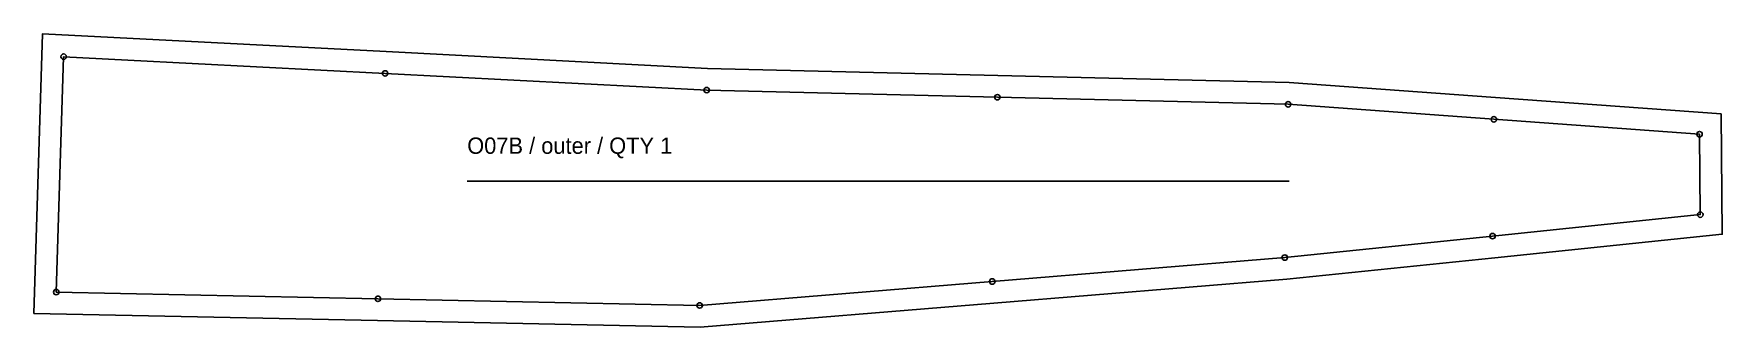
# Model space of a CAD drawing. Header units: millimetres. Extents: x -12 to 919, y -12 to 150.
import ezdxf

# ---------------------------------------------------------------- set-up
doc = ezdxf.new("R2010")
doc.units = ezdxf.units.MM
for name, color, linetype in [('CUT', 7, 'Continuous'), ('GRAIN', 3, 'Continuous'), ('ID', 7, 'Continuous'), ('NOTCH', 1, 'Continuous'), ('SEW', 5, 'Continuous')]:
    doc.layers.add(name, color=color, linetype=linetype)

msp = doc.modelspace()

# ---------------------------------------------------------------- linework, layer by layer
at = {"layer": 'CUT'}
msp.add_lwpolyline([(-12.38, -4.43), (-7.53, 149.7), (181.98, 139.85), (359.1, 130.65), (519.23, 126.73), (679.81, 122.81), (793.53, 114.55), (917.98, 105.52), (918.58, 39.23), (793.17, 26.26), (678.49, 14.41), (517.05, 1.22), (355.13, -12.01), (177.13, -8.34)], close=True, dxfattribs=at)
at = {"layer": 'GRAIN'}
msp.add_line((226.62, 68.54), (679.86, 68.54), dxfattribs=at)
at = {"layer": 'NOTCH'}
for centre in [(4.08, 137.08), (181.36, 127.87), (358.64, 118.66), (518.94, 114.73), (679.23, 110.82), (792.66, 102.58), (906.08, 94.35), (906.48, 50.04), (791.93, 38.2), (677.39, 26.36), (516.07, 13.18), (0, 7.32), (177.38, 3.66), (354.76, 0)]:
    msp.add_circle(centre, 1.5, dxfattribs=at)
at = {"layer": 'SEW'}
msp.add_lwpolyline([(0, 7.32), (177.38, 3.66), (354.76, 0), (516.07, 13.18), (677.39, 26.36), (791.93, 38.2), (906.48, 50.04), (906.08, 94.35), (792.66, 102.58), (679.23, 110.82), (518.94, 114.73), (358.64, 118.66), (181.36, 127.87), (4.08, 137.08)], close=True, dxfattribs=at)

# ---------------------------------------------------------------- texts
at = {"layer": 'ID'}
msp.add_text('O07B / outer / QTY 1', height=9, dxfattribs=at).set_placement((226.62, 83.54))

doc.saveas('drawing.dxf')
